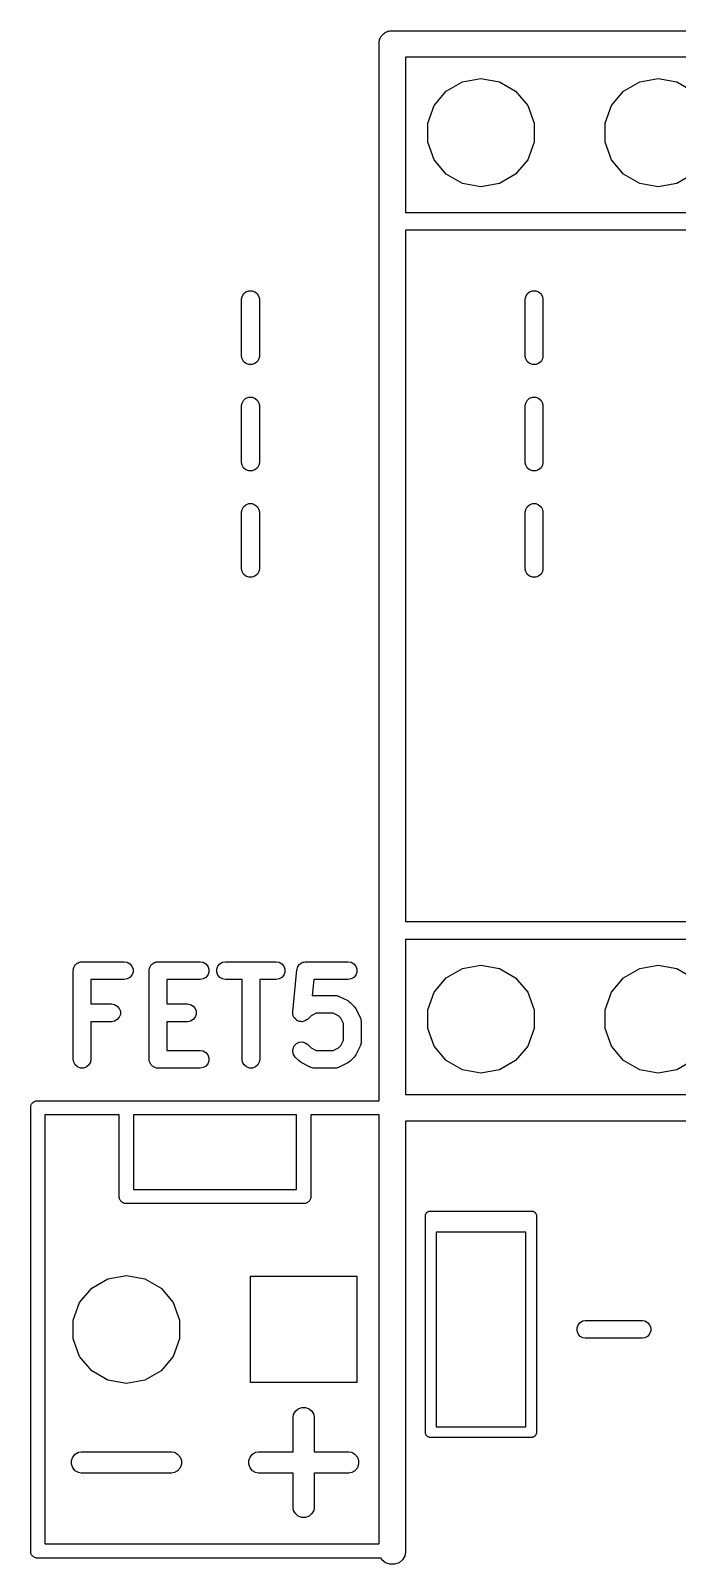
# Model space of a CAD drawing. Extents: x 51 to 149, y -134 to -32.
# Drawn here: x 81.18 to 90.44, y -133.54 to -111.57 of the extents above; entities that cross this region are included whole.
import ezdxf

# ---------------------------------------------------------------- set-up
doc = ezdxf.new("R2010")
doc.units = 0
doc.header["$MEASUREMENT"] = 0
doc.layers.add('BLACK', color=7, linetype='CONTINUOUS')

msp = doc.modelspace()

# ---------------------------------------------------------------- linework, layer by layer
at = {"layer": 'BLACK', "linetype": 'CONTINUOUS'}
for p, q in [((86.2248, -111.625), (86.2357, -111.612)), ((86.2357, -111.612), (86.2503, -111.603)), ((86.2503, -111.603), (86.2633, -111.592)), ((86.2633, -111.592), (86.2792, -111.587)), ((86.2792, -111.587), (86.2938, -111.578)), ((86.2938, -111.578), (86.3105, -111.575)), ((86.3105, -111.575), (86.3264, -111.57)), ((86.3264, -111.57), (86.3433, -111.57)), ((86.3433, -111.57), (86.3433, -111.569)), ((86.3433, -111.569), (103.95, -111.569)), ((86.1695, -111.726), (86.1753, -111.711)), ((86.1695, -111.743), (86.1695, -111.726)), ((86.1695, -126.898), (86.1695, -111.743)), ((86.1753, -111.711), (86.1782, -111.694)), ((86.1782, -111.694), (86.1867, -111.679)), ((86.1867, -111.679), (86.1925, -111.663)), ((86.1925, -111.663), (86.2034, -111.65)), ((86.2034, -111.65), (86.2118, -111.636)), ((86.2118, -111.636), (86.2248, -111.625)), ((86.5505, -111.95), (86.5505, -114.173)), ((106.489, -111.95), (86.5505, -111.95)), ((87.3654, -112.303), (87.63, -112.256)), ((87.63, -112.256), (87.8946, -112.303)), ((89.9054, -112.303), (90.17, -112.256)), ((90.17, -112.256), (90.4346, -112.303)), ((86.9599, -112.643), (87.1326, -112.437)), ((87.1326, -112.437), (87.3654, -112.303)), ((87.8946, -112.303), (88.1274, -112.437)), ((88.1274, -112.437), (88.3001, -112.643)), ((89.4999, -112.643), (89.6726, -112.437)), ((89.6726, -112.437), (89.9054, -112.303)), ((90.4346, -112.303), (90.6674, -112.437)), ((86.868, -112.896), (86.9599, -112.643)), ((88.3001, -112.643), (88.392, -112.896)), ((89.408, -112.896), (89.4999, -112.643)), ((86.868, -113.164), (86.868, -112.896)), ((88.392, -112.896), (88.392, -113.164)), ((89.408, -113.164), (89.408, -112.896)), ((86.9599, -113.417), (86.868, -113.164)), ((88.392, -113.164), (88.3001, -113.417)), ((89.4999, -113.417), (89.408, -113.164)), ((87.1326, -113.623), (86.9599, -113.417)), ((88.3001, -113.417), (88.1274, -113.623)), ((89.6726, -113.623), (89.4999, -113.417)), ((87.3654, -113.757), (87.1326, -113.623)), ((87.63, -113.804), (87.3654, -113.757)), ((87.8946, -113.757), (87.63, -113.804)), ((88.1274, -113.623), (87.8946, -113.757)), ((89.9054, -113.757), (89.6726, -113.623)), ((90.17, -113.804), (89.9054, -113.757)), ((90.4346, -113.757), (90.17, -113.804)), ((90.6674, -113.623), (90.4346, -113.757)), ((86.5505, -114.173), (106.489, -114.173)), ((86.5505, -114.427), (86.5505, -124.333)), ((106.489, -114.427), (86.5505, -114.427)), ((84.2068, -115.38), (84.2292, -115.341)), ((84.2292, -115.341), (84.2635, -115.312)), ((84.2635, -115.312), (84.3056, -115.297)), ((84.3056, -115.297), (84.3504, -115.297)), ((84.3504, -115.297), (84.3925, -115.312)), ((84.3925, -115.312), (84.4268, -115.341)), ((84.4268, -115.341), (84.4492, -115.38)), ((88.2708, -115.38), (88.2932, -115.341)), ((88.2932, -115.341), (88.3275, -115.312)), ((88.3275, -115.312), (88.3696, -115.297)), ((88.3696, -115.297), (88.4144, -115.297)), ((88.4144, -115.297), (88.4565, -115.312)), ((88.4565, -115.312), (88.4908, -115.341)), ((88.4908, -115.341), (88.5132, -115.38)), ((84.201, -115.413), (84.2068, -115.38)), ((84.201, -116.235), (84.201, -115.413)), ((84.4492, -115.38), (84.455, -115.413)), ((84.455, -115.413), (84.455, -116.235)), ((88.265, -115.413), (88.2708, -115.38)), ((88.265, -116.235), (88.265, -115.413)), ((88.5132, -115.38), (88.519, -115.413)), ((88.519, -115.413), (88.519, -116.235)), ((84.2068, -116.268), (84.201, -116.235)), ((84.2292, -116.307), (84.2068, -116.268)), ((84.2635, -116.336), (84.2292, -116.307)), ((84.3056, -116.351), (84.2635, -116.336)), ((84.3504, -116.351), (84.3056, -116.351)), ((84.3925, -116.336), (84.3504, -116.351)), ((84.4268, -116.307), (84.3925, -116.336)), ((84.4492, -116.268), (84.4268, -116.307)), ((84.455, -116.235), (84.4492, -116.268)), ((88.2708, -116.268), (88.265, -116.235)), ((88.2932, -116.307), (88.2708, -116.268)), ((88.3275, -116.336), (88.2932, -116.307)), ((88.3696, -116.351), (88.3275, -116.336)), ((88.4144, -116.351), (88.3696, -116.351)), ((88.4565, -116.336), (88.4144, -116.351)), ((88.4908, -116.307), (88.4565, -116.336)), ((88.5132, -116.268), (88.4908, -116.307)), ((88.519, -116.235), (88.5132, -116.268)), ((84.2068, -116.904), (84.2292, -116.865)), ((84.2292, -116.865), (84.2635, -116.836)), ((84.2635, -116.836), (84.3056, -116.821)), ((84.3056, -116.821), (84.3504, -116.821)), ((84.3504, -116.821), (84.3925, -116.836)), ((84.3925, -116.836), (84.4268, -116.865)), ((84.4268, -116.865), (84.4492, -116.904)), ((88.2708, -116.904), (88.2932, -116.865)), ((88.2932, -116.865), (88.3275, -116.836)), ((88.3275, -116.836), (88.3696, -116.821)), ((88.3696, -116.821), (88.4144, -116.821)), ((88.4144, -116.821), (88.4565, -116.836)), ((88.4565, -116.836), (88.4908, -116.865)), ((88.4908, -116.865), (88.5132, -116.904)), ((84.201, -116.937), (84.2068, -116.904)), ((84.201, -117.759), (84.201, -116.937)), ((84.4492, -116.904), (84.455, -116.937)), ((84.455, -116.937), (84.455, -117.759)), ((88.265, -116.937), (88.2708, -116.904)), ((88.265, -117.759), (88.265, -116.937)), ((88.5132, -116.904), (88.519, -116.937)), ((88.519, -116.937), (88.519, -117.759)), ((84.2068, -117.792), (84.201, -117.759)), ((84.455, -117.759), (84.4492, -117.792)), ((88.2708, -117.792), (88.265, -117.759)), ((88.519, -117.759), (88.5132, -117.792)), ((84.2292, -117.831), (84.2068, -117.792)), ((84.2635, -117.86), (84.2292, -117.831)), ((84.3056, -117.875), (84.2635, -117.86)), ((84.3504, -117.875), (84.3056, -117.875)), ((84.3925, -117.86), (84.3504, -117.875)), ((84.4268, -117.831), (84.3925, -117.86)), ((84.4492, -117.792), (84.4268, -117.831)), ((88.2932, -117.831), (88.2708, -117.792)), ((88.3275, -117.86), (88.2932, -117.831)), ((88.3696, -117.875), (88.3275, -117.86)), ((88.4144, -117.875), (88.3696, -117.875)), ((88.4565, -117.86), (88.4144, -117.875)), ((88.4908, -117.831), (88.4565, -117.86)), ((88.5132, -117.792), (88.4908, -117.831)), ((84.2068, -118.428), (84.2292, -118.389)), ((84.2292, -118.389), (84.2635, -118.36)), ((84.2635, -118.36), (84.3056, -118.345)), ((84.3056, -118.345), (84.3504, -118.345)), ((84.3504, -118.345), (84.3925, -118.36)), ((84.3925, -118.36), (84.4268, -118.389)), ((84.4268, -118.389), (84.4492, -118.428)), ((88.2708, -118.428), (88.2932, -118.389)), ((88.2932, -118.389), (88.3275, -118.36)), ((88.3275, -118.36), (88.3696, -118.345)), ((88.3696, -118.345), (88.4144, -118.345)), ((88.4144, -118.345), (88.4565, -118.36)), ((88.4565, -118.36), (88.4908, -118.389)), ((88.4908, -118.389), (88.5132, -118.428)), ((84.201, -118.461), (84.2068, -118.428)), ((84.201, -119.283), (84.201, -118.461)), ((84.4492, -118.428), (84.455, -118.461)), ((84.455, -118.461), (84.455, -119.283)), ((88.265, -118.461), (88.2708, -118.428)), ((88.265, -119.283), (88.265, -118.461)), ((88.5132, -118.428), (88.519, -118.461)), ((88.519, -118.461), (88.519, -119.283)), ((84.2068, -119.316), (84.201, -119.283)), ((84.455, -119.283), (84.4492, -119.316)), ((88.2708, -119.316), (88.265, -119.283)), ((88.519, -119.283), (88.5132, -119.316)), ((84.2292, -119.355), (84.2068, -119.316)), ((84.2635, -119.384), (84.2292, -119.355)), ((84.3056, -119.399), (84.2635, -119.384)), ((84.3504, -119.399), (84.3056, -119.399)), ((84.3925, -119.384), (84.3504, -119.399)), ((84.4268, -119.355), (84.3925, -119.384)), ((84.4492, -119.316), (84.4268, -119.355)), ((88.2932, -119.355), (88.2708, -119.316)), ((88.3275, -119.384), (88.2932, -119.355)), ((88.3696, -119.399), (88.3275, -119.384)), ((88.4144, -119.399), (88.3696, -119.399)), ((88.4565, -119.384), (88.4144, -119.399)), ((88.4908, -119.355), (88.4565, -119.384)), ((88.5132, -119.316), (88.4908, -119.355)), ((86.5505, -124.333), (106.489, -124.333)), ((86.5505, -124.587), (86.5505, -126.809)), ((106.489, -124.587), (86.5505, -124.587)), ((81.7899, -125.012), (81.7937, -125.002)), ((81.7899, -125.024), (81.7899, -125.012)), ((81.7937, -125.002), (81.7957, -124.991)), ((81.7957, -124.991), (81.8012, -124.981)), ((81.8012, -124.981), (81.805, -124.971)), ((81.805, -124.971), (81.8122, -124.963)), ((81.8122, -124.963), (81.8177, -124.953)), ((81.8177, -124.953), (81.8262, -124.946)), ((81.8262, -124.946), (81.8334, -124.937)), ((81.8334, -124.937), (81.843, -124.932)), ((81.843, -124.932), (81.8515, -124.925)), ((81.8515, -124.925), (81.8619, -124.921)), ((81.8619, -124.921), (81.8716, -124.915)), ((81.8716, -124.915), (81.8825, -124.913)), ((81.8825, -124.913), (81.8929, -124.909)), ((81.8929, -124.909), (81.9041, -124.909)), ((81.9041, -124.909), (81.915, -124.908)), ((81.915, -124.908), (82.5198, -124.908)), ((82.5198, -124.908), (82.5632, -124.915)), ((82.5632, -124.915), (82.6014, -124.937)), ((82.6014, -124.937), (82.6297, -124.971)), ((82.6297, -124.971), (82.6448, -125.012)), ((82.6448, -125.012), (82.6448, -125.057)), ((82.8785, -125.012), (82.8823, -125.002)), ((82.8785, -125.024), (82.8785, -125.012)), ((82.8823, -125.002), (82.8842, -124.991)), ((82.8842, -124.991), (82.8898, -124.981)), ((82.8898, -124.981), (82.8936, -124.971)), ((82.8936, -124.971), (82.9007, -124.963)), ((82.9007, -124.963), (82.9063, -124.953)), ((82.9063, -124.953), (82.9148, -124.946)), ((82.9148, -124.946), (82.9219, -124.937)), ((82.9219, -124.937), (82.9316, -124.932)), ((82.9316, -124.932), (82.9401, -124.925)), ((82.9401, -124.925), (82.9505, -124.921)), ((82.9505, -124.921), (82.9601, -124.915)), ((82.9601, -124.915), (82.9711, -124.913)), ((82.9711, -124.913), (82.9815, -124.909)), ((82.9815, -124.909), (82.9926, -124.909)), ((82.9926, -124.909), (83.0036, -124.908)), ((83.0036, -124.908), (83.6083, -124.908)), ((83.6083, -124.908), (83.6518, -124.915)), ((83.6518, -124.915), (83.69, -124.937)), ((83.69, -124.937), (83.7183, -124.971)), ((83.7183, -124.971), (83.7334, -125.012)), ((83.7334, -125.012), (83.7334, -125.057)), ((83.8461, -125.012), (83.8612, -124.971)), ((83.8461, -125.057), (83.8461, -125.012)), ((83.8612, -124.971), (83.8896, -124.937)), ((83.8896, -124.937), (83.9278, -124.915)), ((83.9278, -124.915), (83.9712, -124.908)), ((83.9712, -124.908), (84.6969, -124.908)), ((84.6969, -124.908), (84.7403, -124.915)), ((84.7403, -124.915), (84.7785, -124.937)), ((84.7785, -124.937), (84.8069, -124.971)), ((84.8069, -124.971), (84.822, -125.012)), ((84.822, -125.012), (84.822, -125.057)), ((84.9952, -125.012), (85.0011, -124.996)), ((84.9952, -125.017), (84.9952, -125.012)), ((85.0011, -124.996), (85.0058, -124.979)), ((85.0058, -124.979), (85.0086, -124.976)), ((85.0086, -124.976), (85.0103, -124.971)), ((85.0103, -124.971), (85.0214, -124.958)), ((85.0214, -124.958), (85.0316, -124.944)), ((85.0316, -124.944), (85.0355, -124.941)), ((85.0355, -124.941), (85.0386, -124.937)), ((85.0386, -124.937), (85.0537, -124.929)), ((85.0537, -124.929), (85.068, -124.919)), ((85.068, -124.919), (85.0726, -124.918)), ((85.0726, -124.918), (85.0768, -124.915)), ((85.0768, -124.915), (85.0939, -124.912)), ((85.0939, -124.912), (85.1107, -124.908)), ((85.1107, -124.908), (85.1155, -124.908)), ((85.1155, -124.908), (85.1202, -124.908)), ((85.1202, -124.908), (85.725, -124.908)), ((85.725, -124.908), (85.7684, -124.915)), ((85.7684, -124.915), (85.8066, -124.937)), ((85.8066, -124.937), (85.835, -124.971)), ((85.835, -124.971), (85.8501, -125.012)), ((85.8501, -125.012), (85.8501, -125.057)), ((87.1326, -125.137), (87.3654, -125.003)), ((87.3654, -125.003), (87.63, -124.956)), ((87.63, -124.956), (87.8946, -125.003)), ((87.8946, -125.003), (88.1274, -125.137)), ((89.6726, -125.137), (89.9054, -125.003)), ((89.9054, -125.003), (90.17, -124.956)), ((90.17, -124.956), (90.4346, -125.003)), ((90.4346, -125.003), (90.6674, -125.137)), ((81.788, -125.035), (81.7899, -125.024)), ((81.788, -126.305), (81.788, -125.035)), ((82.5198, -125.162), (82.042, -125.162)), ((82.042, -125.162), (82.042, -125.512)), ((82.5632, -125.154), (82.5198, -125.162)), ((82.6014, -125.132), (82.5632, -125.154)), ((82.6297, -125.098), (82.6014, -125.132)), ((82.6448, -125.057), (82.6297, -125.098)), ((82.8766, -125.035), (82.8785, -125.024)), ((82.8766, -126.305), (82.8766, -125.035)), ((83.6083, -125.162), (83.1306, -125.162)), ((83.1306, -125.162), (83.1306, -125.512)), ((83.6518, -125.154), (83.6083, -125.162)), ((83.69, -125.132), (83.6518, -125.154)), ((83.7183, -125.098), (83.69, -125.132)), ((83.7334, -125.057), (83.7183, -125.098)), ((83.8612, -125.098), (83.8461, -125.057)), ((83.8896, -125.132), (83.8612, -125.098)), ((83.9278, -125.154), (83.8896, -125.132)), ((83.9712, -125.162), (83.9278, -125.154)), ((84.207, -125.162), (83.9712, -125.162)), ((84.207, -126.305), (84.207, -125.162)), ((84.6969, -125.162), (84.461, -125.162)), ((84.461, -125.162), (84.461, -126.305)), ((84.7403, -125.154), (84.6969, -125.162)), ((84.7785, -125.132), (84.7403, -125.154)), ((84.8069, -125.098), (84.7785, -125.132)), ((84.822, -125.057), (84.8069, -125.098)), ((84.9334, -125.627), (84.9939, -125.022)), ((84.9939, -125.022), (84.9952, -125.017)), ((85.2352, -125.162), (85.2117, -125.397)), ((85.725, -125.162), (85.2352, -125.162)), ((85.7684, -125.154), (85.725, -125.162)), ((85.8066, -125.132), (85.7684, -125.154)), ((85.835, -125.098), (85.8066, -125.132)), ((85.8501, -125.057), (85.835, -125.098)), ((86.9599, -125.343), (87.1326, -125.137)), ((88.1274, -125.137), (88.3001, -125.343)), ((89.4999, -125.343), (89.6726, -125.137)), ((85.2117, -125.397), (85.2124, -125.396)), ((85.2124, -125.396), (85.2267, -125.392)), ((85.2267, -125.392), (85.234, -125.393)), ((85.234, -125.393), (85.2412, -125.391)), ((85.2412, -125.391), (85.5436, -125.391)), ((85.5436, -125.391), (85.5508, -125.393)), ((85.5508, -125.393), (85.5581, -125.392)), ((85.5581, -125.392), (85.5724, -125.396)), ((85.5724, -125.396), (85.587, -125.399)), ((85.587, -125.399), (85.5934, -125.403)), ((85.5934, -125.403), (85.6004, -125.405)), ((85.6004, -125.405), (85.7213, -125.465)), ((86.868, -125.596), (86.9599, -125.343)), ((88.3001, -125.343), (88.392, -125.596)), ((89.408, -125.596), (89.4999, -125.343)), ((82.042, -125.512), (82.3383, -125.512)), ((82.3383, -125.512), (82.3818, -125.52)), ((82.3818, -125.52), (82.42, -125.542)), ((82.42, -125.542), (82.4483, -125.576)), ((82.4483, -125.576), (82.4634, -125.617)), ((82.4634, -125.661), (82.4483, -125.703)), ((82.4634, -125.617), (82.4634, -125.661)), ((83.1306, -125.512), (83.4269, -125.512)), ((83.4269, -125.512), (83.4703, -125.52)), ((83.4703, -125.52), (83.5085, -125.542)), ((83.5085, -125.542), (83.5369, -125.576)), ((83.5369, -125.576), (83.552, -125.617)), ((83.552, -125.661), (83.5369, -125.703)), ((83.552, -125.617), (83.552, -125.661)), ((84.9332, -125.628), (84.9335, -125.627)), ((84.9351, -125.649), (84.9332, -125.628)), ((84.9335, -125.627), (84.9334, -125.627)), ((84.9367, -125.671), (84.9351, -125.649)), ((84.937, -125.671), (84.9367, -125.671)), ((84.9371, -125.672), (84.937, -125.671)), ((84.9461, -125.691), (84.9371, -125.672)), ((85.2712, -125.645), (85.1955, -125.683)), ((85.5136, -125.645), (85.2712, -125.645)), ((85.5893, -125.683), (85.5136, -125.645)), ((85.7213, -125.465), (85.7377, -125.477)), ((85.7377, -125.477), (85.7543, -125.489)), ((85.7543, -125.489), (85.8148, -125.549)), ((85.8148, -125.549), (85.8265, -125.566)), ((85.8265, -125.566), (85.8386, -125.582)), ((85.8386, -125.582), (85.8991, -125.703)), ((86.868, -125.864), (86.868, -125.596)), ((88.392, -125.596), (88.392, -125.864)), ((89.408, -125.864), (89.408, -125.596)), ((82.3383, -125.766), (82.042, -125.766)), ((82.042, -125.766), (82.042, -126.305)), ((82.3818, -125.759), (82.3383, -125.766)), ((82.42, -125.737), (82.3818, -125.759)), ((82.4483, -125.703), (82.42, -125.737)), ((83.4269, -125.766), (83.1306, -125.766)), ((83.1306, -125.766), (83.1306, -126.178)), ((83.4703, -125.759), (83.4269, -125.766)), ((83.5085, -125.737), (83.4703, -125.759)), ((83.5369, -125.703), (83.5085, -125.737)), ((84.9548, -125.711), (84.9461, -125.691)), ((84.9554, -125.711), (84.9548, -125.711)), ((84.9557, -125.712), (84.9554, -125.711)), ((84.9708, -125.727), (84.9557, -125.712)), ((84.9856, -125.742), (84.9708, -125.727)), ((84.9863, -125.743), (84.9856, -125.742)), ((84.9869, -125.743), (84.9863, -125.743)), ((85.0062, -125.752), (84.9869, -125.743)), ((85.0254, -125.762), (85.0062, -125.752)), ((85.0262, -125.762), (85.0254, -125.762)), ((85.0269, -125.762), (85.0262, -125.762)), ((85.048, -125.764), (85.0269, -125.762)), ((85.0693, -125.766), (85.048, -125.764)), ((85.07, -125.766), (85.0693, -125.766)), ((85.0708, -125.766), (85.07, -125.766)), ((85.0914, -125.76), (85.0708, -125.766)), ((85.112, -125.755), (85.0914, -125.76)), ((85.1127, -125.755), (85.112, -125.755)), ((85.1134, -125.754), (85.1127, -125.755)), ((85.1309, -125.742), (85.1134, -125.754)), ((85.1484, -125.73), (85.1309, -125.742)), ((85.1489, -125.73), (85.1484, -125.73)), ((85.1496, -125.729), (85.1489, -125.73)), ((85.1955, -125.683), (85.1496, -125.729)), ((85.6206, -125.715), (85.5893, -125.683)), ((85.6585, -125.79), (85.6206, -125.715)), ((85.6585, -126.033), (85.6585, -125.79)), ((85.8991, -125.703), (85.9012, -125.71)), ((85.9012, -125.71), (85.9048, -125.717)), ((85.9048, -125.717), (85.9074, -125.731)), ((85.9074, -125.731), (85.9116, -125.746)), ((85.9116, -125.746), (85.9112, -125.753)), ((85.9112, -125.753), (85.9125, -125.76)), ((85.9125, -125.76), (85.9125, -126.063)), ((86.9599, -126.117), (86.868, -125.864)), ((88.392, -125.864), (88.3001, -126.117)), ((89.4999, -126.117), (89.408, -125.864)), ((84.9371, -126.151), (84.9557, -126.111)), ((84.9557, -126.111), (84.9869, -126.08)), ((84.9869, -126.08), (85.0269, -126.061)), ((85.0269, -126.061), (85.0708, -126.057)), ((85.0708, -126.057), (85.1134, -126.068)), ((85.1134, -126.068), (85.1496, -126.094)), ((85.1496, -126.094), (85.1955, -126.14)), ((85.5893, -126.14), (85.6206, -126.108)), ((85.6206, -126.108), (85.6585, -126.033)), ((85.9012, -126.112), (85.8991, -126.119)), ((85.9048, -126.106), (85.9012, -126.112)), ((85.9074, -126.091), (85.9048, -126.106)), ((85.9116, -126.077), (85.9074, -126.091)), ((85.9125, -126.063), (85.9112, -126.07)), ((85.9112, -126.07), (85.9116, -126.077)), ((81.7957, -126.348), (81.788, -126.305)), ((82.042, -126.305), (82.0343, -126.348)), ((82.8785, -126.315), (82.8766, -126.305)), ((82.8785, -126.327), (82.8785, -126.315)), ((82.8823, -126.337), (82.8785, -126.327)), ((83.1306, -126.178), (83.6083, -126.178)), ((83.6083, -126.178), (83.6518, -126.185)), ((83.6518, -126.185), (83.69, -126.207)), ((83.69, -126.207), (83.7183, -126.241)), ((83.7183, -126.241), (83.7334, -126.282)), ((83.7334, -126.327), (83.7183, -126.368)), ((83.7334, -126.282), (83.7334, -126.327)), ((84.2147, -126.348), (84.207, -126.305)), ((84.461, -126.305), (84.4534, -126.348)), ((84.9332, -126.195), (84.9371, -126.151)), ((84.9447, -126.237), (84.9332, -126.195)), ((84.97, -126.273), (84.9447, -126.237)), ((85.0304, -126.334), (84.97, -126.273)), ((85.1955, -126.14), (85.2712, -126.178)), ((85.2712, -126.178), (85.5136, -126.178)), ((85.5136, -126.178), (85.5893, -126.14)), ((85.8148, -126.273), (85.7543, -126.334)), ((85.8265, -126.257), (85.8148, -126.273)), ((85.8386, -126.24), (85.8265, -126.257)), ((85.8991, -126.119), (85.8386, -126.24)), ((87.1326, -126.323), (86.9599, -126.117)), ((87.3654, -126.457), (87.1326, -126.323)), ((88.1274, -126.323), (87.8946, -126.457)), ((88.3001, -126.117), (88.1274, -126.323)), ((89.6726, -126.323), (89.4999, -126.117)), ((89.9054, -126.457), (89.6726, -126.323)), ((90.6674, -126.323), (90.4346, -126.457)), ((81.8177, -126.386), (81.7957, -126.348)), ((81.8515, -126.415), (81.8177, -126.386)), ((81.8929, -126.43), (81.8515, -126.415)), ((81.9371, -126.43), (81.8929, -126.43)), ((81.9785, -126.415), (81.9371, -126.43)), ((82.0123, -126.386), (81.9785, -126.415)), ((82.0343, -126.348), (82.0123, -126.386)), ((82.8842, -126.348), (82.8823, -126.337)), ((82.8898, -126.358), (82.8842, -126.348)), ((82.8936, -126.368), (82.8898, -126.358)), ((82.9007, -126.377), (82.8936, -126.368)), ((82.9063, -126.386), (82.9007, -126.377)), ((82.9148, -126.393), (82.9063, -126.386)), ((82.9219, -126.402), (82.9148, -126.393)), ((82.9316, -126.407), (82.9219, -126.402)), ((82.9401, -126.415), (82.9316, -126.407)), ((82.9505, -126.418), (82.9401, -126.415)), ((82.9601, -126.424), (82.9505, -126.418)), ((82.9711, -126.426), (82.9601, -126.424)), ((82.9815, -126.43), (82.9711, -126.426)), ((82.9926, -126.43), (82.9815, -126.43)), ((83.0036, -126.432), (82.9926, -126.43)), ((83.6083, -126.432), (83.0036, -126.432)), ((83.6518, -126.424), (83.6083, -126.432)), ((83.69, -126.402), (83.6518, -126.424)), ((83.7183, -126.368), (83.69, -126.402)), ((84.2368, -126.386), (84.2147, -126.348)), ((84.2705, -126.415), (84.2368, -126.386)), ((84.312, -126.43), (84.2705, -126.415)), ((84.3561, -126.43), (84.312, -126.43)), ((84.3975, -126.415), (84.3561, -126.43)), ((84.4313, -126.386), (84.3975, -126.415)), ((84.4534, -126.348), (84.4313, -126.386)), ((85.0471, -126.346), (85.0304, -126.334)), ((85.0634, -126.358), (85.0471, -126.346)), ((85.1844, -126.418), (85.0634, -126.358)), ((85.1914, -126.42), (85.1844, -126.418)), ((85.1978, -126.424), (85.1914, -126.42)), ((85.2124, -126.426), (85.1978, -126.424)), ((85.2267, -126.431), (85.2124, -126.426)), ((85.234, -126.43), (85.2267, -126.431)), ((85.2412, -126.432), (85.234, -126.43)), ((85.5436, -126.432), (85.2412, -126.432)), ((85.5508, -126.43), (85.5436, -126.432)), ((85.5581, -126.431), (85.5508, -126.43)), ((85.5724, -126.426), (85.5581, -126.431)), ((85.587, -126.424), (85.5724, -126.426)), ((85.5934, -126.42), (85.587, -126.424)), ((85.6004, -126.418), (85.5934, -126.42)), ((85.7213, -126.358), (85.6004, -126.418)), ((85.7377, -126.346), (85.7213, -126.358)), ((85.7543, -126.334), (85.7377, -126.346)), ((87.63, -126.504), (87.3654, -126.457)), ((87.8946, -126.457), (87.63, -126.504)), ((90.17, -126.504), (89.9054, -126.457)), ((90.4346, -126.457), (90.17, -126.504)), ((81.1784, -126.982), (81.1815, -126.974)), ((81.1784, -126.991), (81.1784, -126.982)), ((81.1784, -133.332), (81.1784, -126.991)), ((81.1815, -126.974), (81.1831, -126.965)), ((81.1831, -126.965), (81.1876, -126.957)), ((81.1876, -126.957), (81.1907, -126.948)), ((81.1907, -126.948), (81.1965, -126.942)), ((81.1965, -126.942), (81.201, -126.934)), ((81.201, -126.934), (81.2079, -126.928)), ((81.2079, -126.928), (81.2137, -126.921)), ((81.2137, -126.921), (81.2215, -126.916)), ((81.2215, -126.916), (81.2284, -126.911)), ((81.2284, -126.911), (81.2369, -126.908)), ((81.2369, -126.908), (81.2447, -126.903)), ((81.2447, -126.903), (81.2536, -126.901)), ((81.2536, -126.901), (81.2621, -126.898)), ((81.2621, -126.898), (86.1695, -126.898)), ((86.5505, -126.809), (106.489, -126.809)), ((82.4484, -127.102), (81.3816, -127.102)), ((81.3816, -127.102), (81.3816, -133.248)), ((82.4484, -128.252), (82.4484, -127.102)), ((82.6516, -127.102), (82.6516, -128.168)), ((84.9884, -127.102), (82.6516, -127.102)), ((84.9884, -128.168), (84.9884, -127.102)), ((86.1695, -127.102), (85.1916, -127.102)), ((85.1916, -127.102), (85.1916, -128.288)), ((86.1695, -133.248), (86.1695, -127.102)), ((91.3384, -127.191), (86.5505, -127.191)), ((86.5505, -127.191), (86.5505, -133.367)), ((82.4484, -128.288), (82.4484, -128.252)), ((82.4515, -128.296), (82.4484, -128.288)), ((82.4531, -128.305), (82.4515, -128.296)), ((82.4576, -128.313), (82.4531, -128.305)), ((82.6516, -128.168), (84.9884, -128.168)), ((85.1869, -128.305), (85.1824, -128.313)), ((85.1885, -128.296), (85.1869, -128.305)), ((85.1916, -128.288), (85.1885, -128.296)), ((82.4607, -128.322), (82.4576, -128.313)), ((82.4665, -128.328), (82.4607, -128.322)), ((82.471, -128.336), (82.4665, -128.328)), ((82.4779, -128.342), (82.471, -128.336)), ((82.4837, -128.349), (82.4779, -128.342)), ((82.4915, -128.354), (82.4837, -128.349)), ((82.4984, -128.359), (82.4915, -128.354)), ((82.5069, -128.362), (82.4984, -128.359)), ((82.5147, -128.367), (82.5069, -128.362)), ((82.5236, -128.369), (82.5147, -128.367)), ((82.5321, -128.372), (82.5236, -128.369)), ((85.1079, -128.372), (82.5321, -128.372)), ((85.1164, -128.369), (85.1079, -128.372)), ((85.1253, -128.367), (85.1164, -128.369)), ((85.1331, -128.362), (85.1253, -128.367)), ((85.1416, -128.359), (85.1331, -128.362)), ((85.1485, -128.354), (85.1416, -128.359)), ((85.1563, -128.349), (85.1485, -128.354)), ((85.1621, -128.342), (85.1563, -128.349)), ((85.169, -128.336), (85.1621, -128.342)), ((85.1735, -128.328), (85.169, -128.336)), ((85.1793, -128.322), (85.1735, -128.328)), ((85.1824, -128.313), (85.1793, -128.322)), ((86.8361, -128.535), (86.8373, -128.529)), ((86.8373, -128.529), (86.8407, -128.523)), ((86.8407, -128.523), (86.843, -128.516)), ((86.843, -128.516), (86.8473, -128.511)), ((86.8473, -128.511), (86.8507, -128.505)), ((86.8507, -128.505), (86.8559, -128.501)), ((86.8559, -128.501), (86.8603, -128.496)), ((86.8603, -128.496), (86.8661, -128.492)), ((86.8661, -128.492), (86.8713, -128.488)), ((86.8713, -128.488), (86.8777, -128.486)), ((86.8777, -128.486), (86.8835, -128.482)), ((86.8835, -128.482), (86.8902, -128.481)), ((86.8902, -128.481), (86.8966, -128.479)), ((86.8966, -128.479), (86.9033, -128.479)), ((86.9033, -128.479), (86.9033, -128.479)), ((86.9033, -128.479), (88.3567, -128.479)), ((88.3567, -128.479), (88.3634, -128.479)), ((88.3567, -128.479), (88.3567, -128.479)), ((88.3634, -128.479), (88.3698, -128.481)), ((88.3698, -128.481), (88.3765, -128.482)), ((88.3765, -128.482), (88.3823, -128.486)), ((88.3823, -128.486), (88.3887, -128.488)), ((88.3887, -128.488), (88.3939, -128.492)), ((88.3939, -128.492), (88.3997, -128.496)), ((88.3997, -128.496), (88.4041, -128.501)), ((88.4041, -128.501), (88.4093, -128.505)), ((88.4093, -128.505), (88.4127, -128.511)), ((88.4127, -128.511), (88.417, -128.516)), ((88.417, -128.516), (88.4193, -128.523)), ((88.4193, -128.523), (88.4227, -128.529)), ((88.4227, -128.529), (88.4239, -128.535)), ((86.8338, -128.542), (86.8361, -128.535)), ((86.8338, -128.548), (86.8338, -128.542)), ((86.8338, -131.652), (86.8338, -128.548)), ((88.4239, -128.535), (88.4262, -128.542)), ((88.4262, -128.542), (88.4262, -128.548)), ((88.4262, -128.548), (88.4262, -128.548)), ((88.4262, -128.548), (88.4262, -131.652)), ((86.9862, -128.781), (86.9862, -131.569)), ((88.2738, -128.781), (86.9862, -128.781)), ((88.2738, -131.569), (88.2738, -128.781)), ((82.2854, -129.448), (82.55, -129.401)), ((82.55, -129.401), (82.8146, -129.448)), ((81.8799, -129.788), (82.0526, -129.582)), ((82.0526, -129.582), (82.2854, -129.448)), ((82.8146, -129.448), (83.0474, -129.582)), ((83.0474, -129.582), (83.2201, -129.788)), ((84.328, -130.937), (84.328, -129.413)), ((84.328, -129.413), (85.852, -129.413)), ((85.852, -129.413), (85.852, -130.937)), ((81.788, -130.041), (81.8799, -129.788)), ((83.2201, -129.788), (83.312, -130.041)), ((81.788, -130.309), (81.788, -130.041)), ((83.312, -130.041), (83.312, -130.309)), ((89.0521, -130.076), (89.0909, -130.054)), ((89.0909, -130.054), (89.1239, -130.048)), ((89.1239, -130.048), (89.9461, -130.048)), ((89.9461, -130.048), (89.9791, -130.054)), ((89.9791, -130.054), (90.0179, -130.076)), ((89.008, -130.153), (89.0233, -130.111)), ((89.008, -130.197), (89.008, -130.153)), ((89.0233, -130.239), (89.008, -130.197)), ((89.0233, -130.111), (89.0521, -130.076)), ((89.0521, -130.274), (89.0233, -130.239)), ((89.0909, -130.296), (89.0521, -130.274)), ((90.0179, -130.274), (89.9791, -130.296)), ((90.0179, -130.076), (90.0467, -130.111)), ((90.0467, -130.239), (90.0179, -130.274)), ((90.0467, -130.111), (90.062, -130.153)), ((90.062, -130.197), (90.0467, -130.239)), ((90.062, -130.153), (90.062, -130.197)), ((81.8799, -130.562), (81.788, -130.309)), ((83.312, -130.309), (83.2201, -130.562)), ((89.1239, -130.302), (89.0909, -130.296)), ((89.9461, -130.302), (89.1239, -130.302)), ((89.9791, -130.296), (89.9461, -130.302)), ((82.0526, -130.768), (81.8799, -130.562)), ((83.2201, -130.562), (83.0474, -130.768)), ((82.2854, -130.902), (82.0526, -130.768)), ((82.55, -130.949), (82.2854, -130.902)), ((82.8146, -130.902), (82.55, -130.949)), ((83.0474, -130.768), (82.8146, -130.902)), ((85.852, -130.937), (84.328, -130.937)), ((84.9446, -131.392), (84.9715, -131.346)), ((84.9715, -131.346), (85.0126, -131.311)), ((85.0126, -131.311), (85.0631, -131.293)), ((85.0631, -131.293), (85.1169, -131.293)), ((85.1169, -131.293), (85.1674, -131.311)), ((85.1674, -131.311), (85.2085, -131.346)), ((85.2085, -131.346), (85.2354, -131.392)), ((84.9376, -131.432), (84.9446, -131.392)), ((84.9376, -131.928), (84.9376, -131.432)), ((85.2354, -131.392), (85.2424, -131.432)), ((85.2424, -131.432), (85.2424, -131.928)), ((86.9862, -131.569), (88.2738, -131.569)), ((86.8338, -131.658), (86.8338, -131.652)), ((86.8338, -131.652), (86.8338, -131.652)), ((86.8361, -131.665), (86.8338, -131.658)), ((86.8373, -131.671), (86.8361, -131.665)), ((86.8407, -131.677), (86.8373, -131.671)), ((86.843, -131.684), (86.8407, -131.677)), ((86.8473, -131.689), (86.843, -131.684)), ((86.8507, -131.695), (86.8473, -131.689)), ((86.8559, -131.699), (86.8507, -131.695)), ((86.8603, -131.704), (86.8559, -131.699)), ((86.8661, -131.708), (86.8603, -131.704)), ((86.8713, -131.712), (86.8661, -131.708)), ((86.8777, -131.714), (86.8713, -131.712)), ((86.8835, -131.718), (86.8777, -131.714)), ((86.8902, -131.719), (86.8835, -131.718)), ((86.8966, -131.721), (86.8902, -131.719)), ((86.9033, -131.721), (86.8966, -131.721)), ((88.3567, -131.721), (86.9033, -131.721)), ((86.9033, -131.721), (86.9033, -131.721)), ((88.3634, -131.721), (88.3567, -131.721)), ((88.3567, -131.721), (88.3567, -131.721)), ((88.3698, -131.719), (88.3634, -131.721)), ((88.3765, -131.718), (88.3698, -131.719)), ((88.3823, -131.714), (88.3765, -131.718)), ((88.3887, -131.712), (88.3823, -131.714)), ((88.3939, -131.708), (88.3887, -131.712)), ((88.3997, -131.704), (88.3939, -131.708)), ((88.4041, -131.699), (88.3997, -131.704)), ((88.4093, -131.695), (88.4041, -131.699)), ((88.4127, -131.689), (88.4093, -131.695)), ((88.417, -131.684), (88.4127, -131.689)), ((88.4193, -131.677), (88.417, -131.684)), ((88.4227, -131.671), (88.4193, -131.677)), ((88.4239, -131.665), (88.4227, -131.671)), ((88.4262, -131.658), (88.4239, -131.665)), ((88.4262, -131.652), (88.4262, -131.652)), ((88.4262, -131.652), (88.4262, -131.658)), ((81.7626, -132.053), (81.781, -132.003)), ((81.781, -132.003), (81.8155, -131.961)), ((81.8155, -131.961), (81.8621, -131.935)), ((81.8621, -131.935), (81.9017, -131.928)), ((81.9017, -131.928), (83.1983, -131.928)), ((83.1983, -131.928), (83.2379, -131.935)), ((83.2379, -131.935), (83.2845, -131.961)), ((83.2845, -131.961), (83.319, -132.003)), ((83.319, -132.003), (83.3374, -132.053)), ((84.3026, -132.053), (84.321, -132.003)), ((84.321, -132.003), (84.3555, -131.961)), ((84.3555, -131.961), (84.4021, -131.935)), ((84.4021, -131.935), (84.4417, -131.928)), ((84.4417, -131.928), (84.9376, -131.928)), ((85.2424, -131.928), (85.7383, -131.928)), ((85.7383, -131.928), (85.7779, -131.935)), ((85.7779, -131.935), (85.8245, -131.961)), ((85.8245, -131.961), (85.859, -132.003)), ((85.859, -132.003), (85.8774, -132.053)), ((81.7626, -132.107), (81.7626, -132.053)), ((81.781, -132.157), (81.7626, -132.107)), ((81.8155, -132.199), (81.781, -132.157)), ((81.8621, -132.225), (81.8155, -132.199)), ((81.9017, -132.232), (81.8621, -132.225)), ((83.1983, -132.232), (81.9017, -132.232)), ((83.2379, -132.225), (83.1983, -132.232)), ((83.2845, -132.199), (83.2379, -132.225)), ((83.319, -132.157), (83.2845, -132.199)), ((83.3374, -132.107), (83.319, -132.157)), ((83.3374, -132.053), (83.3374, -132.107)), ((84.3026, -132.107), (84.3026, -132.053)), ((84.321, -132.157), (84.3026, -132.107)), ((84.3555, -132.199), (84.321, -132.157)), ((84.4021, -132.225), (84.3555, -132.199)), ((84.4417, -132.232), (84.4021, -132.225)), ((84.9376, -132.232), (84.4417, -132.232)), ((84.9376, -132.728), (84.9376, -132.232)), ((85.7383, -132.232), (85.2424, -132.232)), ((85.2424, -132.232), (85.2424, -132.728)), ((85.7779, -132.225), (85.7383, -132.232)), ((85.8245, -132.199), (85.7779, -132.225)), ((85.859, -132.157), (85.8245, -132.199)), ((85.8774, -132.107), (85.859, -132.157)), ((85.8774, -132.053), (85.8774, -132.107)), ((84.9446, -132.768), (84.9376, -132.728)), ((84.9715, -132.814), (84.9446, -132.768)), ((85.0126, -132.849), (84.9715, -132.814)), ((85.0631, -132.867), (85.0126, -132.849)), ((85.1169, -132.867), (85.0631, -132.867)), ((85.1674, -132.849), (85.1169, -132.867)), ((85.2085, -132.814), (85.1674, -132.849)), ((85.2354, -132.768), (85.2085, -132.814)), ((85.2424, -132.728), (85.2354, -132.768)), ((81.1784, -133.368), (81.1784, -133.332)), ((81.1784, -133.332), (81.1784, -133.332)), ((81.3816, -133.248), (86.1695, -133.248)), ((81.1815, -133.376), (81.1784, -133.368)), ((81.1831, -133.385), (81.1815, -133.376)), ((81.1876, -133.393), (81.1831, -133.385)), ((81.1907, -133.402), (81.1876, -133.393)), ((81.1965, -133.408), (81.1907, -133.402)), ((81.201, -133.416), (81.1965, -133.408)), ((81.2079, -133.422), (81.201, -133.416)), ((81.2137, -133.429), (81.2079, -133.422)), ((81.2215, -133.434), (81.2137, -133.429)), ((81.2284, -133.439), (81.2215, -133.434)), ((81.2369, -133.442), (81.2284, -133.439)), ((81.2447, -133.447), (81.2369, -133.442)), ((81.2536, -133.449), (81.2447, -133.447)), ((81.2621, -133.452), (81.2536, -133.449)), ((86.1987, -133.452), (81.2621, -133.452)), ((86.2118, -133.474), (86.1987, -133.452)), ((86.2633, -133.518), (86.2118, -133.474)), ((86.3264, -133.54), (86.2633, -133.518)), ((86.3936, -133.54), (86.3264, -133.54)), ((86.4567, -133.518), (86.3936, -133.54)), ((86.5082, -133.474), (86.4567, -133.518)), ((86.5418, -133.416), (86.5082, -133.474)), ((86.5505, -133.367), (86.5418, -133.416))]:
    msp.add_line(p, q, dxfattribs=at)

doc.saveas('drawing.dxf')
